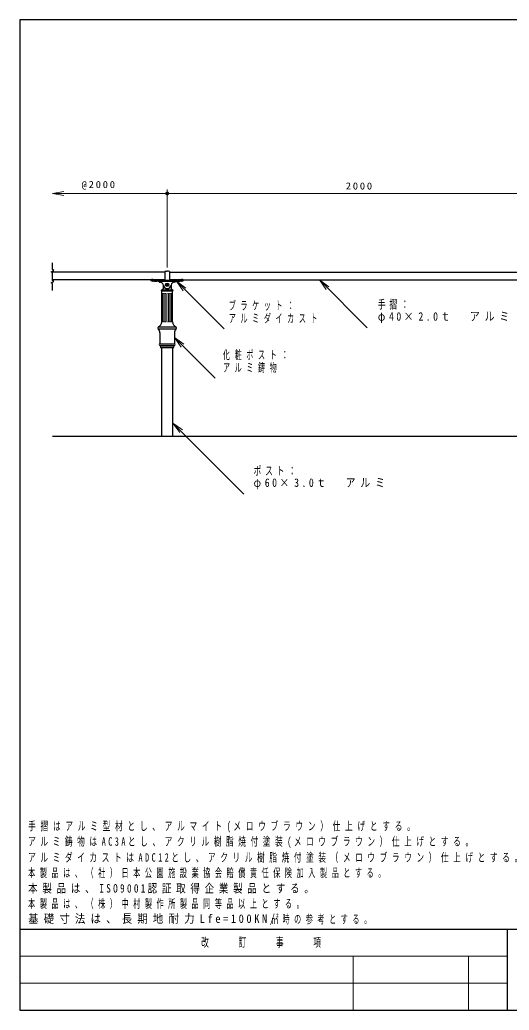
# Model space of a CAD drawing. Units: millimetres on the paper, scale 1:20. Extents: x -365 to 0, y 0 to 257.
# Drawn here: x -365 to -238, y 0 to 257 of the extents above; entities that cross this region are included whole.
import ezdxf
from ezdxf.enums import TextEntityAlignment as Align

# ---------------------------------------------------------------- set-up
doc = ezdxf.new("R2010")
doc.units = ezdxf.units.MM
doc.layers.add('1_20', color=3, linetype='Continuous', lineweight=25)
doc.layers.add('NAKAMURA図枠', color=7, linetype='Continuous', lineweight=13)
doc.layers.add('CLASS1', color=7, linetype='Continuous')
doc.styles.add('ＭＳ ゴシック', font='')
doc.styles.get('ＭＳ ゴシック').set_extended_font_data('MS Gothic')

# ---------------------------------------------------------------- blocks, each defined once
blk = doc.blocks.new('filled_dot')
at = {"color": 0, "linetype": 'Continuous', "lineweight": -2, "const_width": 1.25}
blk.add_lwpolyline([(-0.625, 0, 1), (0.625, 0, 1)], format="xyb", close=True, dxfattribs=at)
blk = doc.blocks.new('open_arrow')
at = {"color": 0, "linetype": 'Continuous', "lineweight": -2}
blk.add_lwpolyline([(7.5, 1.25), (0, 0), (7.5, -1.25)], dxfattribs=at)

msp = doc.modelspace()

# ---------------------------------------------------------------- linework, layer by layer
at = {"layer": '1_20', "color": 7, "lineweight": 13}
for p, q in [((-356.543, 211.936), (-326.746, 211.936)), ((-326.746, 192.76), (-326.746, 212.936)), ((-326.746, 211.936), (-226.746, 211.936)), ((-324.359, 189.172), (-311.977, 176.79)), ((-287.252, 189.497), (-274.83, 177.075)), ((-326.746, 186.947), (-328.142, 186.947)), ((-326.746, 186.897), (-328.142, 186.897)), ((-325.35, 186.597), (-328.142, 186.597)), ((-327.953, 178.647), (-327.953, 185.947)), ((-327.805, 185.947), (-327.953, 185.947)), ((-327.628, 185.947), (-327.628, 178.647)), ((-327.45, 185.947), (-327.628, 185.947)), ((-327.251, 178.647), (-327.251, 185.947)), ((-327.057, 185.947), (-327.251, 185.947)), ((-326.846, 185.947), (-326.846, 178.647)), ((-326.646, 185.947), (-326.846, 185.947)), ((-325.35, 186.947), (-326.746, 186.947)), ((-325.35, 186.897), (-326.746, 186.897)), ((-326.435, 178.647), (-326.435, 185.947)), ((-326.435, 185.947), (-326.241, 185.947)), ((-326.042, 178.647), (-326.042, 185.947)), ((-326.042, 185.947), (-325.864, 185.947)), ((-325.687, 185.947), (-325.687, 178.647)), ((-325.687, 185.947), (-325.539, 185.947)), ((-328.996, 177.347), (-324.496, 177.347)), ((-327.953, 178.647), (-327.805, 178.647)), ((-327.628, 178.647), (-327.45, 178.647)), ((-327.251, 178.647), (-327.057, 178.647)), ((-326.846, 178.647), (-326.646, 178.647)), ((-326.435, 178.647), (-326.241, 178.647)), ((-326.042, 178.647), (-325.864, 178.647)), ((-325.539, 178.647), (-325.687, 178.647)), ((-324.496, 177.247), (-328.996, 177.247)), ((-324.496, 176.847), (-328.996, 176.847)), ((-324.496, 176.697), (-328.996, 176.697)), ((-324.871, 172.947), (-328.621, 172.947)), ((-324.871, 172.547), (-328.621, 172.547)), ((-328.621, 172.447), (-324.871, 172.447)), ((-324.871, 174.556), (-314.287, 163.972)), ((-328.396, 172.147), (-325.096, 172.147)), ((-325.246, 152.367), (-306.828, 133.949))]:
    msp.add_line(p, q, dxfattribs=at)
at = {"layer": '1_20'}
for p, q in [((-327.371, 191.497), (-356.556, 191.497)), ((-327.371, 191.66), (-327.371, 189.482)), ((-327.121, 191.75), (-326.746, 191.76)), ((-326.371, 191.75), (-326.746, 191.76)), ((-326.121, 191.66), (-326.121, 189.482)), ((-326.121, 191.497), (-227.371, 191.497)), ((-330.969, 189.497), (-356.556, 189.497)), ((-330.996, 189.385), (-330.996, 189.476)), ((-330.506, 189.6), (-327.404, 189.6)), ((-330.496, 189.414), (-326.746, 189.414)), ((-330.496, 189.172), (-330.414, 189.172)), ((-330.078, 189.172), (-329.414, 189.172)), ((-329.078, 189.172), (-324.414, 189.172)), ((-328.871, 189.109), (-328.821, 188.985)), ((-328.728, 188.922), (-328.61, 188.922)), ((-327.746, 188.047), (-327.746, 187.148)), ((-327.379, 189.575), (-327.379, 189.49)), ((-327.371, 189.482), (-327.355, 189.482)), ((-327.121, 189.417), (-326.371, 189.417)), ((-326.746, 188.391), (-326.871, 188.319)), ((-326.871, 188.175), (-326.871, 188.319)), ((-326.746, 188.103), (-326.871, 188.175)), ((-326.746, 189.414), (-322.996, 189.414)), ((-326.621, 188.319), (-326.746, 188.391)), ((-326.621, 188.175), (-326.746, 188.103)), ((-326.621, 188.175), (-326.621, 188.319)), ((-326.137, 189.482), (-326.121, 189.482)), ((-326.114, 189.575), (-326.114, 189.49)), ((-326.089, 189.6), (-322.996, 189.6)), ((-325.746, 188.047), (-325.746, 187.148)), ((-324.764, 188.922), (-324.882, 188.922)), ((-324.621, 189.109), (-324.671, 188.985)), ((-324.078, 189.172), (-323.414, 189.172)), ((-323.078, 189.172), (-322.996, 189.172)), ((-322.523, 189.497), (-230.969, 189.497)), ((-322.496, 189.385), (-322.496, 189.476)), ((-328.142, 186.947), (-328.142, 186.897)), ((-328.142, 178.647), (-328.142, 186.597)), ((-326.746, 186.597), (-328.142, 186.597)), ((-325.35, 186.597), (-326.746, 186.597)), ((-325.35, 186.947), (-325.35, 186.897)), ((-325.35, 178.647), (-325.35, 186.597)), ((-328.996, 177.247), (-328.996, 177.347)), ((-324.496, 177.247), (-324.496, 177.347)), ((-328.996, 176.697), (-328.996, 176.847)), ((-328.621, 175.775), (-328.621, 172.947)), ((-324.871, 175.775), (-324.871, 172.947)), ((-324.496, 176.697), (-324.496, 176.847)), ((-328.621, 172.447), (-328.621, 172.547)), ((-324.871, 172.447), (-324.871, 172.547)), ((-328.396, 171.947), (-325.096, 171.947)), ((-328.246, 171.947), (-328.246, 148.997)), ((-325.246, 148.997), (-325.246, 171.947)), ((-356.556, 148.997), (-124.246, 148.997))]:
    msp.add_line(p, q, dxfattribs=at)
msp.add_lwpolyline([(-356.556, 186.751), (-356.556, 188.564), (-356.902, 188.764), (-356.209, 189.164), (-356.556, 189.364), (-356.556, 191.364), (-356.902, 191.564), (-356.209, 191.964), (-356.556, 192.164), (-356.556, 193.976)], dxfattribs=at)
msp.add_circle((-326.746, 188.247), 0.45, dxfattribs=at)
for centre, radius, start, end in [((-327.013, 191.058), 0.7, 98.89234, 120.77855), ((-326.479, 191.058), 0.7, 59.22145, 81.10766), ((-330.483, 188.477), 1.124, 90.67803, 117.17591), ((-330.431, 184.047), 5.368, 90.69431, 96.04239), ((-330.494, 189.872), 0.7, 224.14072, 269.8083), ((-330.246, 187.656), 1.526, 83.66623, 96.33377), ((-329.246, 187.656), 1.526, 83.66623, 96.33377), ((-328.964, 189.072), 0.1, 21.80141, 90), ((-328.728, 189.022), 0.1, 201.80141, 270), ((-328.61, 188.047), 0.875, 6.1232, 90), ((-326.746, 188.047), 1, 174.26083, 180), ((-326.746, 188.247), 1, 186.1232, 270), ((-327.404, 189.575), 0.025, 0, 90), ((-327.371, 189.49), 0.0075, 180, 270), ((-327.107, 189.916), 0.5, 238.15077, 268.41352), ((-326.746, 188.247), 1, 270, 353.8768), ((-326.385, 189.916), 0.5, 271.58648, 301.84923), ((-326.121, 189.49), 0.0075, 270, 0), ((-326.089, 189.575), 0.025, 90, 180), ((-324.882, 188.047), 0.875, 90, 173.8768), ((-326.746, 188.047), 1, 0, 5.73917), ((-324.764, 189.022), 0.1, 270, 338.19859), ((-324.528, 189.072), 0.1, 90, 158.19859), ((-324.246, 187.656), 1.526, 83.66623, 96.33377), ((-323.246, 187.656), 1.526, 83.66623, 96.33377), ((-323.009, 188.477), 1.124, 62.82409, 89.32197), ((-323.061, 184.047), 5.368, 83.95761, 89.30569), ((-322.998, 189.872), 0.7, 270.1917, 315.85928), ((-328.142, 186.747), 0.15, 90, 270), ((-326.746, 180.529), 6.568, 99.85693, 102.26889), ((-327.896, 187.148), 0.15, 279.85693, 0), ((-325.596, 187.148), 0.15, 180, 260.14307), ((-326.746, 180.529), 6.568, 77.73111, 80.14307), ((-325.35, 186.747), 0.15, 270, 90), ((-329.542, 178.636), 1.4, 292.93686, 0.43755), ((-323.95, 178.636), 1.4, 179.56245, 247.06314), ((-328.996, 177.047), 0.2, 90, 270), ((-330.021, 175.743), 1.4, 1.29396, 42.95511), ((-323.471, 175.743), 1.4, 137.04489, 178.70604), ((-324.496, 177.047), 0.2, 270, 90), ((-328.621, 172.747), 0.2, 90, 270), ((-328.745, 172.12), 0.35, 4.47753, 69.26226), ((-324.747, 172.12), 0.35, 110.73774, 175.52247), ((-324.871, 172.747), 0.2, 270, 90), ((-328.396, 172.047), 0.1, 90, 270), ((-325.096, 172.047), 0.1, 270, 90)]:
    msp.add_arc(centre, radius, start, end, dxfattribs=at)
at = {"layer": 'NAKAMURA図枠', "color": 20, "lineweight": 25}
for p, q in [((-365, 257), (-365, 0)), ((0, 257), (-365, 257)), ((-365, 21), (0, 21)), ((-365, 0), (0, 0))]:
    msp.add_line(p, q, dxfattribs=at)
at = {"layer": 'NAKAMURA図枠', "color": 3, "lineweight": 25}
msp.add_line((-238.5, 21), (-238.5, 0), dxfattribs=at)
at = {"layer": 'NAKAMURA図枠'}
for p, q in [((-365, 14), (-238.5, 14)), ((-278.5, 14), (-278.5, 0)), ((-248.5, 14), (-248.5, 0)), ((-365, 7), (-238.5, 7))]:
    msp.add_line(p, q, dxfattribs=at)

# ---------------------------------------------------------------- block references
at = {"layer": '1_20', "color": 7, "lineweight": 13, "xscale": 0.4, "yscale": 0.4}
for name, p in [('open_arrow', (-356.543, 211.936)), ('filled_dot', (-326.746, 211.936))]:
    msp.add_blockref(name, p, dxfattribs=at)
for name, p, rotation in [('filled_dot', (-326.746, 211.936), 180), ('open_arrow', (-324.359, 189.172), 315), ('open_arrow', (-287.252, 189.497), 315), ('open_arrow', (-324.871, 174.556), 315), ('open_arrow', (-325.246, 152.367), 315)]:
    msp.add_blockref(name, p, dxfattribs=dict(at, rotation=rotation))

# ---------------------------------------------------------------- texts
at = {"layer": '1_20', "color": 7, "style": 'ＭＳ ゴシック'}
for s, insert, char_height, attachment_point in [('\\T1.33;\\W1.1;@2000', (-344.391, 212.936), 1.833, 8), ('\\T1.33;\\W1.1;2000', (-276.746, 212.936), 1.833, 8), ('\\T1.64;\\W0.6;ブラケット：', (-310.763, 182.74), 2.199, 4), ('\\T1.5;\\W0.65;手摺：', (-272.068, 183.025), 2.199, 4), ('\\T1.64;\\W0.6;アルミダイカスト', (-310.763, 179.44), 2.199, 4), ('\\T1.5;\\W0.85;φ40×2.0ｔ\u3000アルミ', (-272.068, 179.725), 2.199, 4), ('\\T1.64;\\W0.6;化粧ポスト：', (-312.268, 169.922), 2.199, 4), ('\\T1.64;\\W0.6;アルミ鋳物\u3000', (-312.268, 166.622), 2.199, 4), ('\\T1.5;\\W0.65;ポスト：', (-304.314, 139.899), 2.199, 4), ('\\T1.5;\\W0.85;φ60×3.0ｔ\u3000アルミ', (-304.314, 136.599), 2.199, 4)]:
    msp.add_mtext(s, dxfattribs=dict(at, insert=insert, char_height=char_height, attachment_point=attachment_point))
at = {"layer": 'CLASS1', "style": 'ＭＳ ゴシック', "width": 0.65}
msp.add_text('㎡', height=2.199, dxfattribs=at).set_placement((-299.837, 23.486), align=Align.MIDDLE_LEFT)
at = {"layer": 'CLASS1', "char_height": 2.199, "attachment_point": 4, "style": 'ＭＳ ゴシック'}
for s, insert in [('\\T1.61;\\W0.65;手摺はアルミ型材とし、アルマイト(メロウブラウン）仕上げとする。', (-362.837, 47.486)), ('\\T1.59;\\W0.65;アルミ鋳物はAC3Aとし、アクリル樹脂焼付塗装(メロウブラウン）仕上げとする。', (-362.837, 43.486)), ('\\T1.59;\\W0.65;アルミダイカストはADC12とし、アクリル樹脂焼付塗装（メロウブラウン）仕上げとする。', (-362.837, 39.486)), ('\\T1.64;\\W0.6;本製品は、（社）日本公園施設業協会賠償責任保険加入製品とする。', (-362.837, 35.486)), ('\\T1.5;\\W0.8;本製品は、ISO9001認証取得企業製品とする。', (-362.837, 31.486)), ('\\T1.64;\\W0.6;本製品は、（株）中村製作所製品同等品以上とする。', (-362.837, 27.486)), ('\\T1.5;\\W0.9;基礎寸法は、長期地耐力Lfe=100KN/', (-362.837, 23.486)), ('\\T1.64;\\W0.6;時の参考とする。', (-296.837, 23.486))]:
    msp.add_mtext(s, dxfattribs=dict(at, insert=insert))
at = {"layer": 'NAKAMURA図枠', "insert": (-301.75, 17.5), "char_height": 2.346, "attachment_point": 5, "style": 'ＭＳ ゴシック'}
msp.add_mtext('\\T1.64;\\W0.6;改\u3000\u3000訂\u3000\u3000事\u3000\u3000項', dxfattribs=at)

doc.saveas('drawing.dxf')
